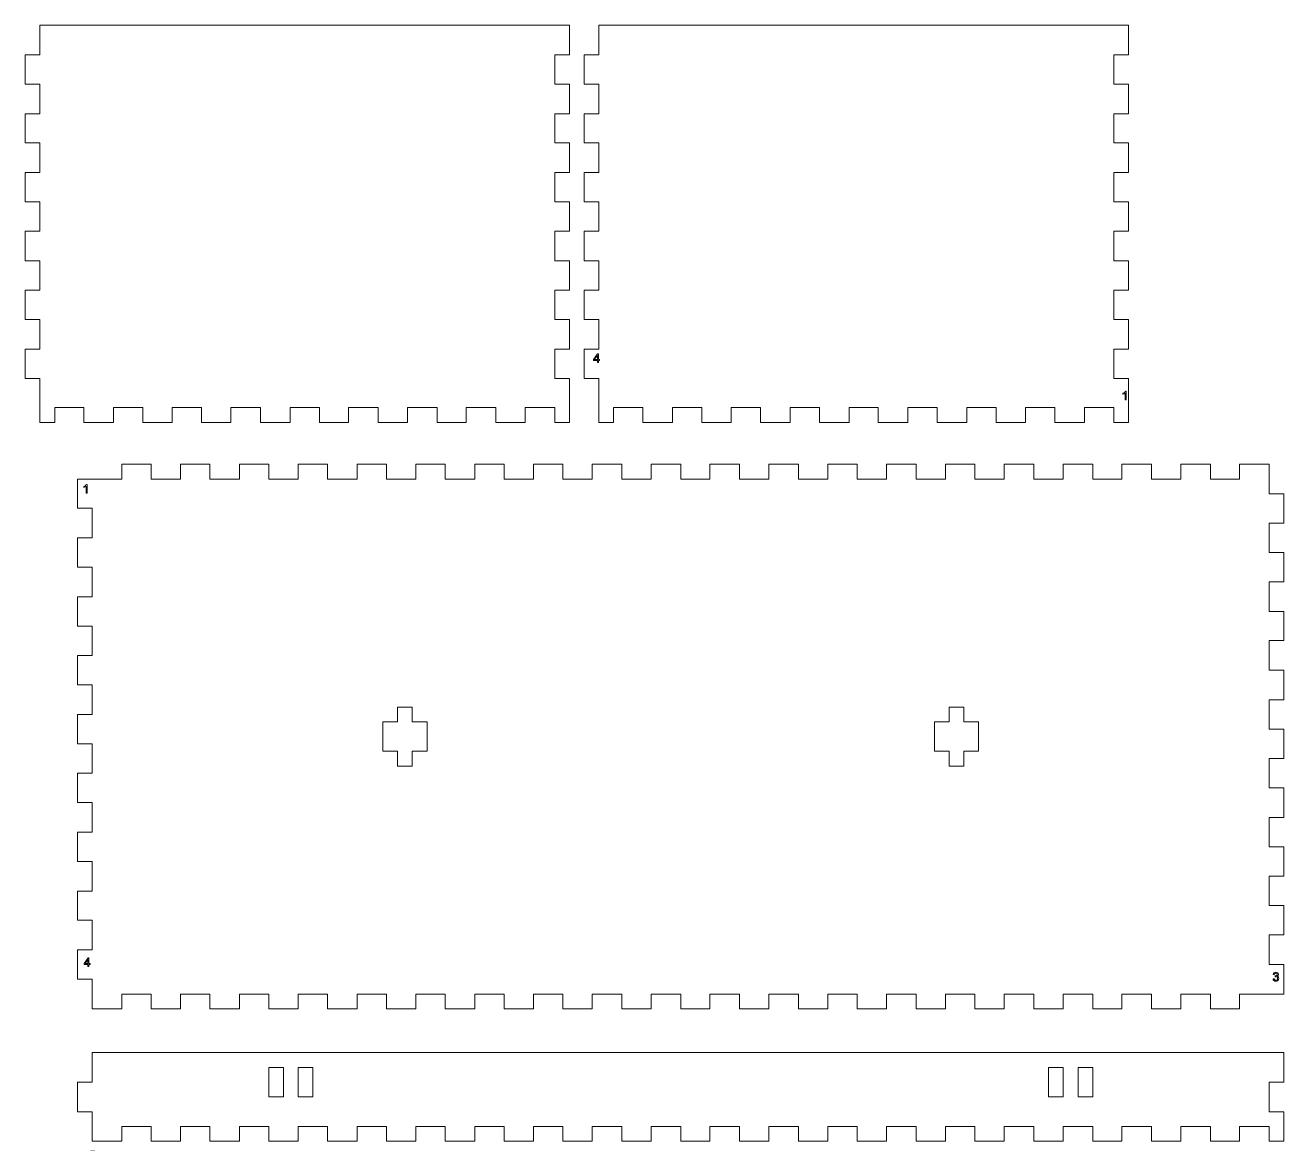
# Model space of a CAD drawing. Header units: millimetres. Extents: x 69 to 608, y 0 to 443.
# Drawn here: x 69.1 to 325.2, y 0 to 229 of the extents above; entities that cross this region are included whole.
import ezdxf

# ---------------------------------------------------------------- set-up
doc = ezdxf.new("R2010")
doc.units = ezdxf.units.MM
doc.header["$MEASUREMENT"] = 0

msp = doc.modelspace()

# ---------------------------------------------------------------- linework, layer by layer
at = {"color": 7, "lineweight": 13}
for points in [[(72.09, 223.04), (72.09, 223.04), (72.09, 229.05), (72.09, 229.05)], [(72.09, 229.05), (72.09, 229.05), (179.86, 229.05), (179.86, 229.05)], [(179.86, 229.05), (179.86, 229.05), (179.86, 223.04), (179.86, 223.04)], [(185.8, 223.04), (185.8, 223.04), (185.8, 229.05), (185.8, 229.05)], [(185.8, 229.05), (185.8, 229.05), (293.64, 229.05), (293.64, 229.05)], [(293.64, 229.05), (293.64, 229.05), (293.64, 223.04), (293.64, 223.04)], [(69.09, 217.04), (69.09, 217.04), (69.09, 223.04), (69.09, 223.04)], [(69.09, 223.04), (69.09, 223.04), (72.09, 223.04), (72.09, 223.04)], [(179.86, 223.04), (179.86, 223.04), (176.86, 223.04), (176.86, 223.04)], [(176.86, 223.04), (176.86, 223.04), (176.86, 217.04), (176.86, 217.04)], [(182.86, 217.04), (182.86, 217.04), (182.86, 223.04), (182.86, 223.04)], [(182.86, 223.04), (182.86, 223.04), (185.8, 223.04), (185.8, 223.04)], [(293.64, 223.04), (293.64, 223.04), (290.64, 223.04), (290.64, 223.04)], [(290.64, 223.04), (290.64, 223.04), (290.64, 217.04), (290.64, 217.04)], [(72.09, 217.04), (72.09, 217.04), (69.09, 217.04), (69.09, 217.04)], [(72.09, 211.04), (72.09, 211.04), (72.09, 217.04), (72.09, 217.04)], [(176.86, 217.04), (176.86, 217.04), (179.86, 217.04), (179.86, 217.04)], [(179.86, 217.04), (179.86, 217.04), (179.86, 211.04), (179.86, 211.04)], [(185.8, 217.04), (185.8, 217.04), (182.86, 217.04), (182.86, 217.04)], [(185.8, 211.04), (185.8, 211.04), (185.8, 217.04), (185.8, 217.04)], [(290.64, 217.04), (290.64, 217.04), (293.64, 217.04), (293.64, 217.04)], [(293.64, 217.04), (293.64, 217.04), (293.64, 211.04), (293.64, 211.04)], [(69.09, 205.1), (69.09, 205.1), (69.09, 211.04), (69.09, 211.04)], [(69.09, 211.04), (69.09, 211.04), (72.09, 211.04), (72.09, 211.04)], [(179.86, 211.04), (179.86, 211.04), (176.86, 211.04), (176.86, 211.04)], [(176.86, 211.04), (176.86, 211.04), (176.86, 205.1), (176.86, 205.1)], [(182.86, 205.1), (182.86, 205.1), (182.86, 211.04), (182.86, 211.04)], [(182.86, 211.04), (182.86, 211.04), (185.8, 211.04), (185.8, 211.04)], [(293.64, 211.04), (293.64, 211.04), (290.64, 211.04), (290.64, 211.04)], [(290.64, 211.04), (290.64, 211.04), (290.64, 205.1), (290.64, 205.1)], [(72.09, 205.1), (72.09, 205.1), (69.09, 205.1), (69.09, 205.1)], [(72.09, 199.1), (72.09, 199.1), (72.09, 205.1), (72.09, 205.1)], [(176.86, 205.1), (176.86, 205.1), (179.86, 205.1), (179.86, 205.1)], [(179.86, 205.1), (179.86, 205.1), (179.86, 199.1), (179.86, 199.1)], [(185.8, 205.1), (185.8, 205.1), (182.86, 205.1), (182.86, 205.1)], [(185.8, 199.1), (185.8, 199.1), (185.8, 205.1), (185.8, 205.1)], [(290.64, 205.1), (290.64, 205.1), (293.64, 205.1), (293.64, 205.1)], [(293.64, 205.1), (293.64, 205.1), (293.64, 199.1), (293.64, 199.1)], [(69.09, 193.1), (69.09, 193.1), (69.09, 199.1), (69.09, 199.1)], [(69.09, 199.1), (69.09, 199.1), (72.09, 199.1), (72.09, 199.1)], [(179.86, 199.1), (179.86, 199.1), (176.86, 199.1), (176.86, 199.1)], [(176.86, 199.1), (176.86, 199.1), (176.86, 193.1), (176.86, 193.1)], [(182.86, 193.1), (182.86, 193.1), (182.86, 199.1), (182.86, 199.1)], [(182.86, 199.1), (182.86, 199.1), (185.8, 199.1), (185.8, 199.1)], [(293.64, 199.1), (293.64, 199.1), (290.64, 199.1), (290.64, 199.1)], [(290.64, 199.1), (290.64, 199.1), (290.64, 193.1), (290.64, 193.1)], [(72.09, 193.1), (72.09, 193.1), (69.09, 193.1), (69.09, 193.1)], [(72.09, 187.1), (72.09, 187.1), (72.09, 193.1), (72.09, 193.1)], [(176.86, 193.1), (176.86, 193.1), (179.86, 193.1), (179.86, 193.1)], [(179.86, 193.1), (179.86, 193.1), (179.86, 187.1), (179.86, 187.1)], [(185.8, 193.1), (185.8, 193.1), (182.86, 193.1), (182.86, 193.1)], [(185.8, 187.1), (185.8, 187.1), (185.8, 193.1), (185.8, 193.1)], [(290.64, 193.1), (290.64, 193.1), (293.64, 193.1), (293.64, 193.1)], [(293.64, 193.1), (293.64, 193.1), (293.64, 187.1), (293.64, 187.1)], [(69.09, 181.09), (69.09, 181.09), (69.09, 187.1), (69.09, 187.1)], [(69.09, 187.1), (69.09, 187.1), (72.09, 187.1), (72.09, 187.1)], [(179.86, 187.1), (179.86, 187.1), (176.86, 187.1), (176.86, 187.1)], [(176.86, 187.1), (176.86, 187.1), (176.86, 181.09), (176.86, 181.09)], [(182.86, 181.09), (182.86, 181.09), (182.86, 187.1), (182.86, 187.1)], [(182.86, 187.1), (182.86, 187.1), (185.8, 187.1), (185.8, 187.1)], [(293.64, 187.1), (293.64, 187.1), (290.64, 187.1), (290.64, 187.1)], [(290.64, 187.1), (290.64, 187.1), (290.64, 181.09), (290.64, 181.09)], [(72.09, 181.09), (72.09, 181.09), (69.09, 181.09), (69.09, 181.09)], [(72.09, 175.16), (72.09, 175.16), (72.09, 181.09), (72.09, 181.09)], [(176.86, 181.09), (176.86, 181.09), (179.86, 181.09), (179.86, 181.09)], [(179.86, 181.09), (179.86, 181.09), (179.86, 175.16), (179.86, 175.16)], [(185.8, 181.09), (185.8, 181.09), (182.86, 181.09), (182.86, 181.09)], [(185.8, 175.16), (185.8, 175.16), (185.8, 181.09), (185.8, 181.09)], [(290.64, 181.09), (290.64, 181.09), (293.64, 181.09), (293.64, 181.09)], [(293.64, 181.09), (293.64, 181.09), (293.64, 175.16), (293.64, 175.16)], [(69.09, 169.16), (69.09, 169.16), (69.09, 175.16), (69.09, 175.16)], [(69.09, 175.16), (69.09, 175.16), (72.09, 175.16), (72.09, 175.16)], [(179.86, 175.16), (179.86, 175.16), (176.86, 175.16), (176.86, 175.16)], [(176.86, 175.16), (176.86, 175.16), (176.86, 169.16), (176.86, 169.16)], [(182.86, 169.16), (182.86, 169.16), (182.86, 175.16), (182.86, 175.16)], [(182.86, 175.16), (182.86, 175.16), (185.8, 175.16), (185.8, 175.16)], [(293.64, 175.16), (293.64, 175.16), (290.64, 175.16), (290.64, 175.16)], [(290.64, 175.16), (290.64, 175.16), (290.64, 169.16), (290.64, 169.16)], [(72.09, 169.16), (72.09, 169.16), (69.09, 169.16), (69.09, 169.16)], [(72.09, 163.15), (72.09, 163.15), (72.09, 169.16), (72.09, 169.16)], [(176.86, 169.16), (176.86, 169.16), (179.86, 169.16), (179.86, 169.16)], [(179.86, 169.16), (179.86, 169.16), (179.86, 163.15), (179.86, 163.15)], [(185.8, 169.16), (185.8, 169.16), (182.86, 169.16), (182.86, 169.16)], [(185.8, 163.15), (185.8, 163.15), (185.8, 169.16), (185.8, 169.16)], [(290.64, 169.16), (290.64, 169.16), (293.64, 169.16), (293.64, 169.16)], [(293.64, 169.16), (293.64, 169.16), (293.64, 163.15), (293.64, 163.15)], [(69.09, 157.15), (69.09, 157.15), (69.09, 163.15), (69.09, 163.15)], [(69.09, 163.15), (69.09, 163.15), (72.09, 163.15), (72.09, 163.15)], [(179.86, 163.15), (179.86, 163.15), (176.86, 163.15), (176.86, 163.15)], [(176.86, 163.15), (176.86, 163.15), (176.86, 157.15), (176.86, 157.15)], [(182.86, 157.15), (182.86, 157.15), (182.86, 163.15), (182.86, 163.15)], [(182.86, 163.15), (182.86, 163.15), (185.8, 163.15), (185.8, 163.15)], [(293.64, 163.15), (293.64, 163.15), (290.64, 163.15), (290.64, 163.15)], [(290.64, 163.15), (290.64, 163.15), (290.64, 157.15), (290.64, 157.15)], [(72.09, 157.15), (72.09, 157.15), (69.09, 157.15), (69.09, 157.15)], [(72.09, 151.22), (72.09, 151.22), (72.09, 157.15), (72.09, 157.15)], [(176.86, 157.15), (176.86, 157.15), (179.86, 157.15), (179.86, 157.15)], [(179.86, 157.15), (179.86, 157.15), (179.86, 148.22), (179.86, 148.22)], [(185.8, 157.15), (185.8, 157.15), (182.86, 157.15), (182.86, 157.15)], [(185.8, 151.22), (185.8, 151.22), (185.8, 157.15), (185.8, 157.15)], [(290.64, 157.15), (290.64, 157.15), (293.64, 157.15), (293.64, 157.15)], [(293.64, 157.15), (293.64, 157.15), (293.64, 148.22), (293.64, 148.22)], [(72.09, 148.22), (72.09, 148.22), (72.09, 151.22), (72.09, 151.22)], [(81.02, 151.22), (81.02, 151.22), (75.09, 151.22), (75.09, 151.22)], [(75.09, 151.22), (75.09, 151.22), (75.09, 148.22), (75.09, 148.22)], [(81.02, 148.22), (81.02, 148.22), (81.02, 151.22), (81.02, 151.22)], [(93.03, 151.22), (93.03, 151.22), (87.03, 151.22), (87.03, 151.22)], [(87.03, 151.22), (87.03, 151.22), (87.03, 148.22), (87.03, 148.22)], [(93.03, 148.22), (93.03, 148.22), (93.03, 151.22), (93.03, 151.22)], [(104.97, 151.22), (104.97, 151.22), (99.03, 151.22), (99.03, 151.22)], [(99.03, 151.22), (99.03, 151.22), (99.03, 148.22), (99.03, 148.22)], [(104.97, 148.22), (104.97, 148.22), (104.97, 151.22), (104.97, 151.22)], [(116.97, 151.22), (116.97, 151.22), (110.97, 151.22), (110.97, 151.22)], [(110.97, 151.22), (110.97, 151.22), (110.97, 148.22), (110.97, 148.22)], [(116.97, 148.22), (116.97, 148.22), (116.97, 151.22), (116.97, 151.22)], [(128.98, 151.22), (128.98, 151.22), (122.98, 151.22), (122.98, 151.22)], [(122.98, 151.22), (122.98, 151.22), (122.98, 148.22), (122.98, 148.22)], [(128.98, 148.22), (128.98, 148.22), (128.98, 151.22), (128.98, 151.22)], [(140.91, 151.22), (140.91, 151.22), (134.91, 151.22), (134.91, 151.22)], [(134.91, 151.22), (134.91, 151.22), (134.91, 148.22), (134.91, 148.22)], [(140.91, 148.22), (140.91, 148.22), (140.91, 151.22), (140.91, 151.22)], [(152.92, 151.22), (152.92, 151.22), (146.92, 151.22), (146.92, 151.22)], [(146.92, 151.22), (146.92, 151.22), (146.92, 148.22), (146.92, 148.22)], [(152.92, 148.22), (152.92, 148.22), (152.92, 151.22), (152.92, 151.22)], [(164.86, 151.22), (164.86, 151.22), (158.85, 151.22), (158.85, 151.22)], [(158.85, 151.22), (158.85, 151.22), (158.85, 148.22), (158.85, 148.22)], [(164.86, 148.22), (164.86, 148.22), (164.86, 151.22), (164.86, 151.22)], [(176.86, 151.22), (176.86, 151.22), (170.86, 151.22), (170.86, 151.22)], [(170.86, 151.22), (170.86, 151.22), (170.86, 148.22), (170.86, 148.22)], [(176.86, 148.22), (176.86, 148.22), (176.86, 151.22), (176.86, 151.22)], [(185.8, 148.22), (185.8, 148.22), (185.8, 151.22), (185.8, 151.22)], [(194.8, 151.22), (194.8, 151.22), (188.8, 151.22), (188.8, 151.22)], [(188.8, 151.22), (188.8, 151.22), (188.8, 148.22), (188.8, 148.22)], [(194.8, 148.22), (194.8, 148.22), (194.8, 151.22), (194.8, 151.22)], [(206.81, 151.22), (206.81, 151.22), (200.8, 151.22), (200.8, 151.22)], [(200.8, 151.22), (200.8, 151.22), (200.8, 148.22), (200.8, 148.22)], [(206.81, 148.22), (206.81, 148.22), (206.81, 151.22), (206.81, 151.22)], [(218.74, 151.22), (218.74, 151.22), (212.74, 151.22), (212.74, 151.22)], [(212.74, 151.22), (212.74, 151.22), (212.74, 148.22), (212.74, 148.22)], [(218.74, 148.22), (218.74, 148.22), (218.74, 151.22), (218.74, 151.22)], [(230.75, 151.22), (230.75, 151.22), (224.75, 151.22), (224.75, 151.22)], [(224.75, 151.22), (224.75, 151.22), (224.75, 148.22), (224.75, 148.22)], [(230.75, 148.22), (230.75, 148.22), (230.75, 151.22), (230.75, 151.22)], [(242.69, 151.22), (242.69, 151.22), (236.75, 151.22), (236.75, 151.22)], [(236.75, 151.22), (236.75, 151.22), (236.75, 148.22), (236.75, 148.22)], [(242.69, 148.22), (242.69, 148.22), (242.69, 151.22), (242.69, 151.22)], [(254.69, 151.22), (254.69, 151.22), (248.69, 151.22), (248.69, 151.22)], [(248.69, 151.22), (248.69, 151.22), (248.69, 148.22), (248.69, 148.22)], [(254.69, 148.22), (254.69, 148.22), (254.69, 151.22), (254.69, 151.22)], [(266.7, 151.22), (266.7, 151.22), (260.69, 151.22), (260.69, 151.22)], [(260.69, 151.22), (260.69, 151.22), (260.69, 148.22), (260.69, 148.22)], [(266.7, 148.22), (266.7, 148.22), (266.7, 151.22), (266.7, 151.22)], [(278.63, 151.22), (278.63, 151.22), (272.63, 151.22), (272.63, 151.22)], [(272.63, 151.22), (272.63, 151.22), (272.63, 148.22), (272.63, 148.22)], [(278.63, 148.22), (278.63, 148.22), (278.63, 151.22), (278.63, 151.22)], [(290.64, 151.22), (290.64, 151.22), (284.64, 151.22), (284.64, 151.22)], [(284.64, 151.22), (284.64, 151.22), (284.64, 148.22), (284.64, 148.22)], [(290.64, 148.22), (290.64, 148.22), (290.64, 151.22), (290.64, 151.22)], [(75.09, 148.22), (75.09, 148.22), (72.09, 148.22), (72.09, 148.22)], [(87.03, 148.22), (87.03, 148.22), (81.02, 148.22), (81.02, 148.22)], [(99.03, 148.22), (99.03, 148.22), (93.03, 148.22), (93.03, 148.22)], [(110.97, 148.22), (110.97, 148.22), (104.97, 148.22), (104.97, 148.22)], [(122.98, 148.22), (122.98, 148.22), (116.97, 148.22), (116.97, 148.22)], [(134.91, 148.22), (134.91, 148.22), (128.98, 148.22), (128.98, 148.22)], [(146.92, 148.22), (146.92, 148.22), (140.91, 148.22), (140.91, 148.22)], [(158.85, 148.22), (158.85, 148.22), (152.92, 148.22), (152.92, 148.22)], [(170.86, 148.22), (170.86, 148.22), (164.86, 148.22), (164.86, 148.22)], [(179.86, 148.22), (179.86, 148.22), (176.86, 148.22), (176.86, 148.22)], [(188.8, 148.22), (188.8, 148.22), (185.8, 148.22), (185.8, 148.22)], [(200.8, 148.22), (200.8, 148.22), (194.8, 148.22), (194.8, 148.22)], [(212.74, 148.22), (212.74, 148.22), (206.81, 148.22), (206.81, 148.22)], [(224.75, 148.22), (224.75, 148.22), (218.74, 148.22), (218.74, 148.22)], [(236.75, 148.22), (236.75, 148.22), (230.75, 148.22), (230.75, 148.22)], [(248.69, 148.22), (248.69, 148.22), (242.69, 148.22), (242.69, 148.22)], [(260.69, 148.22), (260.69, 148.22), (254.69, 148.22), (254.69, 148.22)], [(272.63, 148.22), (272.63, 148.22), (266.7, 148.22), (266.7, 148.22)], [(284.64, 148.22), (284.64, 148.22), (278.63, 148.22), (278.63, 148.22)], [(293.64, 148.22), (293.64, 148.22), (290.64, 148.22), (290.64, 148.22)], [(88.73, 136.69), (88.73, 136.69), (88.73, 139.69), (88.73, 139.69)], [(88.73, 139.69), (88.73, 139.69), (94.74, 139.69), (94.74, 139.69)], [(94.74, 139.69), (94.74, 139.69), (94.74, 136.69), (94.74, 136.69)], [(100.67, 136.69), (100.67, 136.69), (100.67, 139.69), (100.67, 139.69)], [(100.67, 139.69), (100.67, 139.69), (106.67, 139.69), (106.67, 139.69)], [(106.67, 139.69), (106.67, 139.69), (106.67, 136.69), (106.67, 136.69)], [(112.68, 136.69), (112.68, 136.69), (112.68, 139.69), (112.68, 139.69)], [(112.68, 139.69), (112.68, 139.69), (118.68, 139.69), (118.68, 139.69)], [(118.68, 139.69), (118.68, 139.69), (118.68, 136.69), (118.68, 136.69)], [(124.61, 136.69), (124.61, 136.69), (124.61, 139.69), (124.61, 139.69)], [(124.61, 139.69), (124.61, 139.69), (130.61, 139.69), (130.61, 139.69)], [(130.61, 139.69), (130.61, 139.69), (130.61, 136.69), (130.61, 136.69)], [(136.62, 136.69), (136.62, 136.69), (136.62, 139.69), (136.62, 139.69)], [(136.62, 139.69), (136.62, 139.69), (142.62, 139.69), (142.62, 139.69)], [(142.62, 139.69), (142.62, 139.69), (142.62, 136.69), (142.62, 136.69)], [(148.62, 136.69), (148.62, 136.69), (148.62, 139.69), (148.62, 139.69)], [(148.62, 139.69), (148.62, 139.69), (154.56, 139.69), (154.56, 139.69)], [(154.56, 139.69), (154.56, 139.69), (154.56, 136.69), (154.56, 136.69)], [(160.56, 136.69), (160.56, 136.69), (160.56, 139.69), (160.56, 139.69)], [(160.56, 139.69), (160.56, 139.69), (166.56, 139.69), (166.56, 139.69)], [(166.56, 139.69), (166.56, 139.69), (166.56, 136.69), (166.56, 136.69)], [(172.56, 136.69), (172.56, 136.69), (172.56, 139.69), (172.56, 139.69)], [(172.56, 139.69), (172.56, 139.69), (178.5, 139.69), (178.5, 139.69)], [(178.5, 139.69), (178.5, 139.69), (178.5, 136.69), (178.5, 136.69)], [(184.5, 136.69), (184.5, 136.69), (184.5, 139.69), (184.5, 139.69)], [(184.5, 139.69), (184.5, 139.69), (190.5, 139.69), (190.5, 139.69)], [(190.5, 139.69), (190.5, 139.69), (190.5, 136.69), (190.5, 136.69)], [(196.51, 136.69), (196.51, 136.69), (196.51, 139.69), (196.51, 139.69)], [(196.51, 139.69), (196.51, 139.69), (202.51, 139.69), (202.51, 139.69)], [(202.51, 139.69), (202.51, 139.69), (202.51, 136.69), (202.51, 136.69)], [(208.44, 136.69), (208.44, 136.69), (208.44, 139.69), (208.44, 139.69)], [(208.44, 139.69), (208.44, 139.69), (214.45, 139.69), (214.45, 139.69)], [(214.45, 139.69), (214.45, 139.69), (214.45, 136.69), (214.45, 136.69)], [(220.45, 136.69), (220.45, 136.69), (220.45, 139.69), (220.45, 139.69)], [(220.45, 139.69), (220.45, 139.69), (226.45, 139.69), (226.45, 139.69)], [(226.45, 139.69), (226.45, 139.69), (226.45, 136.69), (226.45, 136.69)], [(232.45, 136.69), (232.45, 136.69), (232.45, 139.69), (232.45, 139.69)], [(232.45, 139.69), (232.45, 139.69), (238.39, 139.69), (238.39, 139.69)], [(238.39, 139.69), (238.39, 139.69), (238.39, 136.69), (238.39, 136.69)], [(244.39, 136.69), (244.39, 136.69), (244.39, 139.69), (244.39, 139.69)], [(244.39, 139.69), (244.39, 139.69), (250.39, 139.69), (250.39, 139.69)], [(250.39, 139.69), (250.39, 139.69), (250.39, 136.69), (250.39, 136.69)], [(256.4, 136.69), (256.4, 136.69), (256.4, 139.69), (256.4, 139.69)], [(256.4, 139.69), (256.4, 139.69), (262.33, 139.69), (262.33, 139.69)], [(262.33, 139.69), (262.33, 139.69), (262.33, 136.69), (262.33, 136.69)], [(268.33, 136.69), (268.33, 136.69), (268.33, 139.69), (268.33, 139.69)], [(268.33, 139.69), (268.33, 139.69), (274.34, 139.69), (274.34, 139.69)], [(274.34, 139.69), (274.34, 139.69), (274.34, 136.69), (274.34, 136.69)], [(280.34, 136.69), (280.34, 136.69), (280.34, 139.69), (280.34, 139.69)], [(280.34, 139.69), (280.34, 139.69), (286.34, 139.69), (286.34, 139.69)], [(286.34, 139.69), (286.34, 139.69), (286.34, 136.69), (286.34, 136.69)], [(292.28, 136.69), (292.28, 136.69), (292.28, 139.69), (292.28, 139.69)], [(292.28, 139.69), (292.28, 139.69), (298.28, 139.69), (298.28, 139.69)], [(298.28, 139.69), (298.28, 139.69), (298.28, 136.69), (298.28, 136.69)], [(304.28, 136.69), (304.28, 136.69), (304.28, 139.69), (304.28, 139.69)], [(304.28, 139.69), (304.28, 139.69), (310.28, 139.69), (310.28, 139.69)], [(310.28, 139.69), (310.28, 139.69), (310.28, 136.69), (310.28, 136.69)], [(316.22, 136.69), (316.22, 136.69), (316.22, 139.69), (316.22, 139.69)], [(316.22, 139.69), (316.22, 139.69), (322.22, 139.69), (322.22, 139.69)], [(322.22, 139.69), (322.22, 139.69), (322.22, 136.69), (322.22, 136.69)], [(79.73, 130.75), (79.73, 130.75), (79.73, 136.69), (79.73, 136.69)], [(79.73, 136.69), (79.73, 136.69), (88.73, 136.69), (88.73, 136.69)], [(94.74, 136.69), (94.74, 136.69), (100.67, 136.69), (100.67, 136.69)], [(106.67, 136.69), (106.67, 136.69), (112.68, 136.69), (112.68, 136.69)], [(118.68, 136.69), (118.68, 136.69), (124.61, 136.69), (124.61, 136.69)], [(130.61, 136.69), (130.61, 136.69), (136.62, 136.69), (136.62, 136.69)], [(142.62, 136.69), (142.62, 136.69), (148.62, 136.69), (148.62, 136.69)], [(154.56, 136.69), (154.56, 136.69), (160.56, 136.69), (160.56, 136.69)], [(166.56, 136.69), (166.56, 136.69), (172.56, 136.69), (172.56, 136.69)], [(178.5, 136.69), (178.5, 136.69), (184.5, 136.69), (184.5, 136.69)], [(190.5, 136.69), (190.5, 136.69), (196.51, 136.69), (196.51, 136.69)], [(202.51, 136.69), (202.51, 136.69), (208.44, 136.69), (208.44, 136.69)], [(214.45, 136.69), (214.45, 136.69), (220.45, 136.69), (220.45, 136.69)], [(226.45, 136.69), (226.45, 136.69), (232.45, 136.69), (232.45, 136.69)], [(238.39, 136.69), (238.39, 136.69), (244.39, 136.69), (244.39, 136.69)], [(250.39, 136.69), (250.39, 136.69), (256.4, 136.69), (256.4, 136.69)], [(262.33, 136.69), (262.33, 136.69), (268.33, 136.69), (268.33, 136.69)], [(274.34, 136.69), (274.34, 136.69), (280.34, 136.69), (280.34, 136.69)], [(286.34, 136.69), (286.34, 136.69), (292.28, 136.69), (292.28, 136.69)], [(298.28, 136.69), (298.28, 136.69), (304.28, 136.69), (304.28, 136.69)], [(310.28, 136.69), (310.28, 136.69), (316.22, 136.69), (316.22, 136.69)], [(322.22, 136.69), (322.22, 136.69), (322.22, 133.69), (322.22, 133.69)], [(322.22, 133.69), (322.22, 133.69), (325.22, 133.69), (325.22, 133.69)], [(325.22, 133.69), (325.22, 133.69), (325.22, 127.75), (325.22, 127.75)], [(82.73, 130.75), (82.73, 130.75), (79.73, 130.75), (79.73, 130.75)], [(82.73, 124.75), (82.73, 124.75), (82.73, 130.75), (82.73, 130.75)], [(325.22, 127.75), (325.22, 127.75), (322.22, 127.75), (322.22, 127.75)], [(322.22, 127.75), (322.22, 127.75), (322.22, 121.75), (322.22, 121.75)], [(79.73, 118.75), (79.73, 118.75), (79.73, 124.75), (79.73, 124.75)], [(79.73, 124.75), (79.73, 124.75), (82.73, 124.75), (82.73, 124.75)], [(322.22, 121.75), (322.22, 121.75), (325.22, 121.75), (325.22, 121.75)], [(325.22, 121.75), (325.22, 121.75), (325.22, 115.75), (325.22, 115.75)], [(82.73, 118.75), (82.73, 118.75), (79.73, 118.75), (79.73, 118.75)], [(82.73, 112.75), (82.73, 112.75), (82.73, 118.75), (82.73, 118.75)], [(325.22, 115.75), (325.22, 115.75), (322.22, 115.75), (322.22, 115.75)], [(322.22, 115.75), (322.22, 115.75), (322.22, 109.74), (322.22, 109.74)], [(79.73, 106.74), (79.73, 106.74), (79.73, 112.75), (79.73, 112.75)], [(79.73, 112.75), (79.73, 112.75), (82.73, 112.75), (82.73, 112.75)], [(322.22, 109.74), (322.22, 109.74), (325.22, 109.74), (325.22, 109.74)], [(325.22, 109.74), (325.22, 109.74), (325.22, 103.81), (325.22, 103.81)], [(82.73, 106.74), (82.73, 106.74), (79.73, 106.74), (79.73, 106.74)], [(82.73, 100.81), (82.73, 100.81), (82.73, 106.74), (82.73, 106.74)], [(325.22, 103.81), (325.22, 103.81), (322.22, 103.81), (322.22, 103.81)], [(322.22, 103.81), (322.22, 103.81), (322.22, 97.81), (322.22, 97.81)], [(79.73, 94.81), (79.73, 94.81), (79.73, 100.81), (79.73, 100.81)], [(79.73, 100.81), (79.73, 100.81), (82.73, 100.81), (82.73, 100.81)], [(322.22, 97.81), (322.22, 97.81), (325.22, 97.81), (325.22, 97.81)], [(325.22, 97.81), (325.22, 97.81), (325.22, 91.8), (325.22, 91.8)], [(82.73, 94.81), (82.73, 94.81), (79.73, 94.81), (79.73, 94.81)], [(82.73, 88.8), (82.73, 88.8), (82.73, 94.81), (82.73, 94.81)], [(144.87, 90.3), (144.87, 90.3), (147.87, 90.3), (147.87, 90.3)], [(144.87, 87.3), (144.87, 87.3), (144.87, 90.3), (144.87, 90.3)], [(147.87, 90.3), (147.87, 90.3), (147.87, 87.3), (147.87, 87.3)], [(257.15, 90.3), (257.15, 90.3), (260.08, 90.3), (260.08, 90.3)], [(257.15, 87.3), (257.15, 87.3), (257.15, 90.3), (257.15, 90.3)], [(260.08, 90.3), (260.08, 90.3), (260.08, 87.3), (260.08, 87.3)], [(325.22, 91.8), (325.22, 91.8), (322.22, 91.8), (322.22, 91.8)], [(322.22, 91.8), (322.22, 91.8), (322.22, 85.8), (322.22, 85.8)], [(79.73, 82.8), (79.73, 82.8), (79.73, 88.8), (79.73, 88.8)], [(79.73, 88.8), (79.73, 88.8), (82.73, 88.8), (82.73, 88.8)], [(141.87, 81.3), (141.87, 81.3), (141.87, 87.3), (141.87, 87.3)], [(141.87, 87.3), (141.87, 87.3), (144.87, 87.3), (144.87, 87.3)], [(147.87, 87.3), (147.87, 87.3), (150.87, 87.3), (150.87, 87.3)], [(150.87, 87.3), (150.87, 87.3), (150.87, 81.3), (150.87, 81.3)], [(254.15, 81.3), (254.15, 81.3), (254.15, 87.3), (254.15, 87.3)], [(254.15, 87.3), (254.15, 87.3), (257.15, 87.3), (257.15, 87.3)], [(260.08, 87.3), (260.08, 87.3), (263.08, 87.3), (263.08, 87.3)], [(263.08, 87.3), (263.08, 87.3), (263.08, 81.3), (263.08, 81.3)], [(322.22, 85.8), (322.22, 85.8), (325.22, 85.8), (325.22, 85.8)], [(325.22, 85.8), (325.22, 85.8), (325.22, 79.8), (325.22, 79.8)], [(82.73, 82.8), (82.73, 82.8), (79.73, 82.8), (79.73, 82.8)], [(82.73, 76.87), (82.73, 76.87), (82.73, 82.8), (82.73, 82.8)], [(144.87, 81.3), (144.87, 81.3), (141.87, 81.3), (141.87, 81.3)], [(144.87, 78.3), (144.87, 78.3), (144.87, 81.3), (144.87, 81.3)], [(150.87, 81.3), (150.87, 81.3), (147.87, 81.3), (147.87, 81.3)], [(147.87, 81.3), (147.87, 81.3), (147.87, 78.3), (147.87, 78.3)], [(257.15, 81.3), (257.15, 81.3), (254.15, 81.3), (254.15, 81.3)], [(257.15, 78.3), (257.15, 78.3), (257.15, 81.3), (257.15, 81.3)], [(263.08, 81.3), (263.08, 81.3), (260.08, 81.3), (260.08, 81.3)], [(260.08, 81.3), (260.08, 81.3), (260.08, 78.3), (260.08, 78.3)], [(325.22, 79.8), (325.22, 79.8), (322.22, 79.8), (322.22, 79.8)], [(322.22, 79.8), (322.22, 79.8), (322.22, 73.87), (322.22, 73.87)], [(79.73, 70.86), (79.73, 70.86), (79.73, 76.87), (79.73, 76.87)], [(79.73, 76.87), (79.73, 76.87), (82.73, 76.87), (82.73, 76.87)], [(147.87, 78.3), (147.87, 78.3), (144.87, 78.3), (144.87, 78.3)], [(260.08, 78.3), (260.08, 78.3), (257.15, 78.3), (257.15, 78.3)], [(322.22, 73.87), (322.22, 73.87), (325.22, 73.87), (325.22, 73.87)], [(325.22, 73.87), (325.22, 73.87), (325.22, 67.86), (325.22, 67.86)], [(82.73, 70.86), (82.73, 70.86), (79.73, 70.86), (79.73, 70.86)], [(82.73, 64.86), (82.73, 64.86), (82.73, 70.86), (82.73, 70.86)], [(325.22, 67.86), (325.22, 67.86), (322.22, 67.86), (322.22, 67.86)], [(322.22, 67.86), (322.22, 67.86), (322.22, 61.86), (322.22, 61.86)], [(79.73, 58.86), (79.73, 58.86), (79.73, 64.86), (79.73, 64.86)], [(79.73, 64.86), (79.73, 64.86), (82.73, 64.86), (82.73, 64.86)], [(322.22, 61.86), (322.22, 61.86), (325.22, 61.86), (325.22, 61.86)], [(325.22, 61.86), (325.22, 61.86), (325.22, 55.86), (325.22, 55.86)], [(82.73, 58.86), (82.73, 58.86), (79.73, 58.86), (79.73, 58.86)], [(82.73, 52.86), (82.73, 52.86), (82.73, 58.86), (82.73, 58.86)], [(325.22, 55.86), (325.22, 55.86), (322.22, 55.86), (322.22, 55.86)], [(322.22, 55.86), (322.22, 55.86), (322.22, 49.92), (322.22, 49.92)], [(79.73, 46.92), (79.73, 46.92), (79.73, 52.86), (79.73, 52.86)], [(79.73, 52.86), (79.73, 52.86), (82.73, 52.86), (82.73, 52.86)], [(322.22, 49.92), (322.22, 49.92), (325.22, 49.92), (325.22, 49.92)], [(325.22, 49.92), (325.22, 49.92), (325.22, 43.92), (325.22, 43.92)], [(82.73, 46.92), (82.73, 46.92), (79.73, 46.92), (79.73, 46.92)], [(82.73, 40.92), (82.73, 40.92), (82.73, 46.92), (82.73, 46.92)], [(325.22, 43.92), (325.22, 43.92), (322.22, 43.92), (322.22, 43.92)], [(322.22, 43.92), (322.22, 43.92), (322.22, 37.92), (322.22, 37.92)], [(79.73, 34.92), (79.73, 34.92), (79.73, 40.92), (79.73, 40.92)], [(79.73, 40.92), (79.73, 40.92), (82.73, 40.92), (82.73, 40.92)], [(322.22, 37.92), (322.22, 37.92), (325.22, 37.92), (325.22, 37.92)], [(325.22, 37.92), (325.22, 37.92), (325.22, 31.91), (325.22, 31.91)], [(82.73, 34.92), (82.73, 34.92), (79.73, 34.92), (79.73, 34.92)], [(82.73, 31.91), (82.73, 31.91), (82.73, 34.92), (82.73, 34.92)], [(82.73, 28.91), (82.73, 28.91), (82.73, 31.91), (82.73, 31.91)], [(94.74, 31.91), (94.74, 31.91), (88.73, 31.91), (88.73, 31.91)], [(88.73, 31.91), (88.73, 31.91), (88.73, 28.91), (88.73, 28.91)], [(94.74, 28.91), (94.74, 28.91), (94.74, 31.91), (94.74, 31.91)], [(106.67, 31.91), (106.67, 31.91), (100.67, 31.91), (100.67, 31.91)], [(100.67, 31.91), (100.67, 31.91), (100.67, 28.91), (100.67, 28.91)], [(106.67, 28.91), (106.67, 28.91), (106.67, 31.91), (106.67, 31.91)], [(118.68, 31.91), (118.68, 31.91), (112.68, 31.91), (112.68, 31.91)], [(112.68, 31.91), (112.68, 31.91), (112.68, 28.91), (112.68, 28.91)], [(118.68, 28.91), (118.68, 28.91), (118.68, 31.91), (118.68, 31.91)], [(130.61, 31.91), (130.61, 31.91), (124.61, 31.91), (124.61, 31.91)], [(124.61, 31.91), (124.61, 31.91), (124.61, 28.91), (124.61, 28.91)], [(130.61, 28.91), (130.61, 28.91), (130.61, 31.91), (130.61, 31.91)], [(142.62, 31.91), (142.62, 31.91), (136.62, 31.91), (136.62, 31.91)], [(136.62, 31.91), (136.62, 31.91), (136.62, 28.91), (136.62, 28.91)], [(142.62, 28.91), (142.62, 28.91), (142.62, 31.91), (142.62, 31.91)], [(154.56, 31.91), (154.56, 31.91), (148.62, 31.91), (148.62, 31.91)], [(148.62, 31.91), (148.62, 31.91), (148.62, 28.91), (148.62, 28.91)], [(154.56, 28.91), (154.56, 28.91), (154.56, 31.91), (154.56, 31.91)], [(166.56, 31.91), (166.56, 31.91), (160.56, 31.91), (160.56, 31.91)], [(160.56, 31.91), (160.56, 31.91), (160.56, 28.91), (160.56, 28.91)], [(166.56, 28.91), (166.56, 28.91), (166.56, 31.91), (166.56, 31.91)], [(178.5, 31.91), (178.5, 31.91), (172.56, 31.91), (172.56, 31.91)], [(172.56, 31.91), (172.56, 31.91), (172.56, 28.91), (172.56, 28.91)], [(178.5, 28.91), (178.5, 28.91), (178.5, 31.91), (178.5, 31.91)], [(190.5, 31.91), (190.5, 31.91), (184.5, 31.91), (184.5, 31.91)], [(184.5, 31.91), (184.5, 31.91), (184.5, 28.91), (184.5, 28.91)], [(190.5, 28.91), (190.5, 28.91), (190.5, 31.91), (190.5, 31.91)], [(202.51, 31.91), (202.51, 31.91), (196.51, 31.91), (196.51, 31.91)], [(196.51, 31.91), (196.51, 31.91), (196.51, 28.91), (196.51, 28.91)], [(202.51, 28.91), (202.51, 28.91), (202.51, 31.91), (202.51, 31.91)], [(214.45, 31.91), (214.45, 31.91), (208.44, 31.91), (208.44, 31.91)], [(208.44, 31.91), (208.44, 31.91), (208.44, 28.91), (208.44, 28.91)], [(214.45, 28.91), (214.45, 28.91), (214.45, 31.91), (214.45, 31.91)], [(226.45, 31.91), (226.45, 31.91), (220.45, 31.91), (220.45, 31.91)], [(220.45, 31.91), (220.45, 31.91), (220.45, 28.91), (220.45, 28.91)], [(226.45, 28.91), (226.45, 28.91), (226.45, 31.91), (226.45, 31.91)], [(238.39, 31.91), (238.39, 31.91), (232.45, 31.91), (232.45, 31.91)], [(232.45, 31.91), (232.45, 31.91), (232.45, 28.91), (232.45, 28.91)], [(238.39, 28.91), (238.39, 28.91), (238.39, 31.91), (238.39, 31.91)], [(250.39, 31.91), (250.39, 31.91), (244.39, 31.91), (244.39, 31.91)], [(244.39, 31.91), (244.39, 31.91), (244.39, 28.91), (244.39, 28.91)], [(250.39, 28.91), (250.39, 28.91), (250.39, 31.91), (250.39, 31.91)], [(262.33, 31.91), (262.33, 31.91), (256.4, 31.91), (256.4, 31.91)], [(256.4, 31.91), (256.4, 31.91), (256.4, 28.91), (256.4, 28.91)], [(262.33, 28.91), (262.33, 28.91), (262.33, 31.91), (262.33, 31.91)], [(274.34, 31.91), (274.34, 31.91), (268.33, 31.91), (268.33, 31.91)], [(268.33, 31.91), (268.33, 31.91), (268.33, 28.91), (268.33, 28.91)], [(274.34, 28.91), (274.34, 28.91), (274.34, 31.91), (274.34, 31.91)], [(286.34, 31.91), (286.34, 31.91), (280.34, 31.91), (280.34, 31.91)], [(280.34, 31.91), (280.34, 31.91), (280.34, 28.91), (280.34, 28.91)], [(286.34, 28.91), (286.34, 28.91), (286.34, 31.91), (286.34, 31.91)], [(298.28, 31.91), (298.28, 31.91), (292.28, 31.91), (292.28, 31.91)], [(292.28, 31.91), (292.28, 31.91), (292.28, 28.91), (292.28, 28.91)], [(298.28, 28.91), (298.28, 28.91), (298.28, 31.91), (298.28, 31.91)], [(310.28, 31.91), (310.28, 31.91), (304.28, 31.91), (304.28, 31.91)], [(304.28, 31.91), (304.28, 31.91), (304.28, 28.91), (304.28, 28.91)], [(310.28, 28.91), (310.28, 28.91), (310.28, 31.91), (310.28, 31.91)], [(322.22, 31.91), (322.22, 31.91), (316.22, 31.91), (316.22, 31.91)], [(316.22, 31.91), (316.22, 31.91), (316.22, 28.91), (316.22, 28.91)], [(325.22, 31.91), (325.22, 31.91), (322.22, 31.91), (322.22, 31.91)], [(88.73, 28.91), (88.73, 28.91), (82.73, 28.91), (82.73, 28.91)], [(100.67, 28.91), (100.67, 28.91), (94.74, 28.91), (94.74, 28.91)], [(112.68, 28.91), (112.68, 28.91), (106.67, 28.91), (106.67, 28.91)], [(124.61, 28.91), (124.61, 28.91), (118.68, 28.91), (118.68, 28.91)], [(136.62, 28.91), (136.62, 28.91), (130.61, 28.91), (130.61, 28.91)], [(148.62, 28.91), (148.62, 28.91), (142.62, 28.91), (142.62, 28.91)], [(160.56, 28.91), (160.56, 28.91), (154.56, 28.91), (154.56, 28.91)], [(172.56, 28.91), (172.56, 28.91), (166.56, 28.91), (166.56, 28.91)], [(184.5, 28.91), (184.5, 28.91), (178.5, 28.91), (178.5, 28.91)], [(196.51, 28.91), (196.51, 28.91), (190.5, 28.91), (190.5, 28.91)], [(208.44, 28.91), (208.44, 28.91), (202.51, 28.91), (202.51, 28.91)], [(220.45, 28.91), (220.45, 28.91), (214.45, 28.91), (214.45, 28.91)], [(232.45, 28.91), (232.45, 28.91), (226.45, 28.91), (226.45, 28.91)], [(244.39, 28.91), (244.39, 28.91), (238.39, 28.91), (238.39, 28.91)], [(256.4, 28.91), (256.4, 28.91), (250.39, 28.91), (250.39, 28.91)], [(268.33, 28.91), (268.33, 28.91), (262.33, 28.91), (262.33, 28.91)], [(280.34, 28.91), (280.34, 28.91), (274.34, 28.91), (274.34, 28.91)], [(292.28, 28.91), (292.28, 28.91), (286.34, 28.91), (286.34, 28.91)], [(304.28, 28.91), (304.28, 28.91), (298.28, 28.91), (298.28, 28.91)], [(316.22, 28.91), (316.22, 28.91), (310.28, 28.91), (310.28, 28.91)], [(325.22, 19.98), (325.22, 19.98), (82.73, 19.98), (82.73, 19.98)], [(82.73, 19.98), (82.73, 19.98), (82.73, 13.98), (82.73, 13.98)], [(325.22, 13.98), (325.22, 13.98), (325.22, 19.98), (325.22, 19.98)], [(118.68, 10.97), (118.68, 10.97), (118.68, 16.98), (118.68, 16.98)], [(118.68, 16.98), (118.68, 16.98), (121.68, 16.98), (121.68, 16.98)], [(121.68, 16.98), (121.68, 16.98), (121.68, 10.97), (121.68, 10.97)], [(124.61, 10.97), (124.61, 10.97), (124.61, 16.98), (124.61, 16.98)], [(124.61, 16.98), (124.61, 16.98), (127.61, 16.98), (127.61, 16.98)], [(127.61, 16.98), (127.61, 16.98), (127.61, 10.97), (127.61, 10.97)], [(277.34, 10.97), (277.34, 10.97), (277.34, 16.98), (277.34, 16.98)], [(277.34, 16.98), (277.34, 16.98), (280.34, 16.98), (280.34, 16.98)], [(280.34, 16.98), (280.34, 16.98), (280.34, 10.97), (280.34, 10.97)], [(283.34, 10.97), (283.34, 10.97), (283.34, 16.98), (283.34, 16.98)], [(283.34, 16.98), (283.34, 16.98), (286.34, 16.98), (286.34, 16.98)], [(286.34, 16.98), (286.34, 16.98), (286.34, 10.97), (286.34, 10.97)], [(82.73, 13.98), (82.73, 13.98), (79.73, 13.98), (79.73, 13.98)], [(79.73, 13.98), (79.73, 13.98), (79.73, 7.97), (79.73, 7.97)], [(322.22, 7.97), (322.22, 7.97), (322.22, 13.98), (322.22, 13.98)], [(322.22, 13.98), (322.22, 13.98), (325.22, 13.98), (325.22, 13.98)], [(121.68, 10.97), (121.68, 10.97), (118.68, 10.97), (118.68, 10.97)], [(127.61, 10.97), (127.61, 10.97), (124.61, 10.97), (124.61, 10.97)], [(280.34, 10.97), (280.34, 10.97), (277.34, 10.97), (277.34, 10.97)], [(286.34, 10.97), (286.34, 10.97), (283.34, 10.97), (283.34, 10.97)], [(79.73, 7.97), (79.73, 7.97), (82.73, 7.97), (82.73, 7.97)], [(82.73, 7.97), (82.73, 7.97), (82.73, 1.97), (82.73, 1.97)], [(325.22, 7.97), (325.22, 7.97), (322.22, 7.97), (322.22, 7.97)], [(325.22, 1.97), (325.22, 1.97), (325.22, 7.97), (325.22, 7.97)], [(88.73, 1.97), (88.73, 1.97), (88.73, 4.97), (88.73, 4.97)], [(88.73, 4.97), (88.73, 4.97), (94.74, 4.97), (94.74, 4.97)], [(94.74, 4.97), (94.74, 4.97), (94.74, 1.97), (94.74, 1.97)], [(100.67, 1.97), (100.67, 1.97), (100.67, 4.97), (100.67, 4.97)], [(100.67, 4.97), (100.67, 4.97), (106.67, 4.97), (106.67, 4.97)], [(106.67, 4.97), (106.67, 4.97), (106.67, 1.97), (106.67, 1.97)], [(112.68, 1.97), (112.68, 1.97), (112.68, 4.97), (112.68, 4.97)], [(112.68, 4.97), (112.68, 4.97), (118.68, 4.97), (118.68, 4.97)], [(118.68, 4.97), (118.68, 4.97), (118.68, 1.97), (118.68, 1.97)], [(124.61, 1.97), (124.61, 1.97), (124.61, 4.97), (124.61, 4.97)], [(124.61, 4.97), (124.61, 4.97), (130.61, 4.97), (130.61, 4.97)], [(130.61, 4.97), (130.61, 4.97), (130.61, 1.97), (130.61, 1.97)], [(136.62, 1.97), (136.62, 1.97), (136.62, 4.97), (136.62, 4.97)], [(136.62, 4.97), (136.62, 4.97), (142.62, 4.97), (142.62, 4.97)], [(142.62, 4.97), (142.62, 4.97), (142.62, 1.97), (142.62, 1.97)], [(148.62, 1.97), (148.62, 1.97), (148.62, 4.97), (148.62, 4.97)], [(148.62, 4.97), (148.62, 4.97), (154.56, 4.97), (154.56, 4.97)], [(154.56, 4.97), (154.56, 4.97), (154.56, 1.97), (154.56, 1.97)], [(160.56, 1.97), (160.56, 1.97), (160.56, 4.97), (160.56, 4.97)], [(160.56, 4.97), (160.56, 4.97), (166.56, 4.97), (166.56, 4.97)], [(166.56, 4.97), (166.56, 4.97), (166.56, 1.97), (166.56, 1.97)], [(172.56, 1.97), (172.56, 1.97), (172.56, 4.97), (172.56, 4.97)], [(172.56, 4.97), (172.56, 4.97), (178.5, 4.97), (178.5, 4.97)], [(178.5, 4.97), (178.5, 4.97), (178.5, 1.97), (178.5, 1.97)], [(184.5, 1.97), (184.5, 1.97), (184.5, 4.97), (184.5, 4.97)], [(184.5, 4.97), (184.5, 4.97), (190.5, 4.97), (190.5, 4.97)], [(190.5, 4.97), (190.5, 4.97), (190.5, 1.97), (190.5, 1.97)], [(196.51, 1.97), (196.51, 1.97), (196.51, 4.97), (196.51, 4.97)], [(196.51, 4.97), (196.51, 4.97), (202.51, 4.97), (202.51, 4.97)], [(202.51, 4.97), (202.51, 4.97), (202.51, 1.97), (202.51, 1.97)], [(208.44, 1.97), (208.44, 1.97), (208.44, 4.97), (208.44, 4.97)], [(208.44, 4.97), (208.44, 4.97), (214.45, 4.97), (214.45, 4.97)], [(214.45, 4.97), (214.45, 4.97), (214.45, 1.97), (214.45, 1.97)], [(220.45, 1.97), (220.45, 1.97), (220.45, 4.97), (220.45, 4.97)], [(220.45, 4.97), (220.45, 4.97), (226.45, 4.97), (226.45, 4.97)], [(226.45, 4.97), (226.45, 4.97), (226.45, 1.97), (226.45, 1.97)], [(232.45, 1.97), (232.45, 1.97), (232.45, 4.97), (232.45, 4.97)], [(232.45, 4.97), (232.45, 4.97), (238.39, 4.97), (238.39, 4.97)], [(238.39, 4.97), (238.39, 4.97), (238.39, 1.97), (238.39, 1.97)], [(244.39, 1.97), (244.39, 1.97), (244.39, 4.97), (244.39, 4.97)], [(244.39, 4.97), (244.39, 4.97), (250.39, 4.97), (250.39, 4.97)], [(250.39, 4.97), (250.39, 4.97), (250.39, 1.97), (250.39, 1.97)], [(256.4, 1.97), (256.4, 1.97), (256.4, 4.97), (256.4, 4.97)], [(256.4, 4.97), (256.4, 4.97), (262.33, 4.97), (262.33, 4.97)], [(262.33, 4.97), (262.33, 4.97), (262.33, 1.97), (262.33, 1.97)], [(268.33, 1.97), (268.33, 1.97), (268.33, 4.97), (268.33, 4.97)], [(268.33, 4.97), (268.33, 4.97), (274.34, 4.97), (274.34, 4.97)], [(274.34, 4.97), (274.34, 4.97), (274.34, 1.97), (274.34, 1.97)], [(280.34, 1.97), (280.34, 1.97), (280.34, 4.97), (280.34, 4.97)], [(280.34, 4.97), (280.34, 4.97), (286.34, 4.97), (286.34, 4.97)], [(286.34, 4.97), (286.34, 4.97), (286.34, 1.97), (286.34, 1.97)], [(292.28, 1.97), (292.28, 1.97), (292.28, 4.97), (292.28, 4.97)], [(292.28, 4.97), (292.28, 4.97), (298.28, 4.97), (298.28, 4.97)], [(298.28, 4.97), (298.28, 4.97), (298.28, 1.97), (298.28, 1.97)], [(304.28, 1.97), (304.28, 1.97), (304.28, 4.97), (304.28, 4.97)], [(304.28, 4.97), (304.28, 4.97), (310.28, 4.97), (310.28, 4.97)], [(310.28, 4.97), (310.28, 4.97), (310.28, 1.97), (310.28, 1.97)], [(316.22, 1.97), (316.22, 1.97), (316.22, 4.97), (316.22, 4.97)], [(316.22, 4.97), (316.22, 4.97), (322.22, 4.97), (322.22, 4.97)], [(322.22, 4.97), (322.22, 4.97), (322.22, 1.97), (322.22, 1.97)], [(82.73, 1.97), (82.73, 1.97), (88.73, 1.97), (88.73, 1.97)], [(94.74, 1.97), (94.74, 1.97), (100.67, 1.97), (100.67, 1.97)], [(106.67, 1.97), (106.67, 1.97), (112.68, 1.97), (112.68, 1.97)], [(118.68, 1.97), (118.68, 1.97), (121.68, 1.97), (121.68, 1.97)], [(121.68, 1.97), (121.68, 1.97), (124.61, 1.97), (124.61, 1.97)], [(130.61, 1.97), (130.61, 1.97), (136.62, 1.97), (136.62, 1.97)], [(142.62, 1.97), (142.62, 1.97), (148.62, 1.97), (148.62, 1.97)], [(154.56, 1.97), (154.56, 1.97), (160.56, 1.97), (160.56, 1.97)], [(166.56, 1.97), (166.56, 1.97), (172.56, 1.97), (172.56, 1.97)], [(178.5, 1.97), (178.5, 1.97), (184.5, 1.97), (184.5, 1.97)], [(190.5, 1.97), (190.5, 1.97), (196.51, 1.97), (196.51, 1.97)], [(202.51, 1.97), (202.51, 1.97), (208.44, 1.97), (208.44, 1.97)], [(214.45, 1.97), (214.45, 1.97), (220.45, 1.97), (220.45, 1.97)], [(226.45, 1.97), (226.45, 1.97), (232.45, 1.97), (232.45, 1.97)], [(238.39, 1.97), (238.39, 1.97), (244.39, 1.97), (244.39, 1.97)], [(250.39, 1.97), (250.39, 1.97), (256.4, 1.97), (256.4, 1.97)], [(262.33, 1.97), (262.33, 1.97), (268.33, 1.97), (268.33, 1.97)], [(274.34, 1.97), (274.34, 1.97), (280.34, 1.97), (280.34, 1.97)], [(286.34, 1.97), (286.34, 1.97), (292.28, 1.97), (292.28, 1.97)], [(298.28, 1.97), (298.28, 1.97), (304.28, 1.97), (304.28, 1.97)], [(310.28, 1.97), (310.28, 1.97), (316.22, 1.97), (316.22, 1.97)], [(322.22, 1.97), (322.22, 1.97), (325.22, 1.97), (325.22, 1.97)]]:
    msp.add_open_spline(points, degree=3, dxfattribs=at)
at = {"color": 13, "lineweight": 13, "true_color": 0xe4463b}
for points in [[(184.71, 161.04), (184.71, 161.04), (185.53, 162.2), (185.53, 162.2)], [(185.53, 161.86), (185.53, 161.86), (184.91, 161.04), (184.91, 161.04)], [(185.53, 162.2), (185.53, 162.2), (185.73, 162.2), (185.73, 162.2)], [(185.53, 161.04), (185.53, 161.04), (185.53, 161.86), (185.53, 161.86)], [(185.73, 162.2), (185.73, 162.2), (185.73, 161.04), (185.73, 161.04)], [(184.71, 160.83), (184.71, 160.83), (184.71, 161.04), (184.71, 161.04)], [(185.53, 160.83), (185.53, 160.83), (184.71, 160.83), (184.71, 160.83)], [(184.91, 161.04), (184.91, 161.04), (185.53, 161.04), (185.53, 161.04)], [(185.53, 160.43), (185.53, 160.43), (185.53, 160.83), (185.53, 160.83)], [(185.73, 160.43), (185.73, 160.43), (185.53, 160.43), (185.53, 160.43)], [(185.73, 161.04), (185.73, 161.04), (185.93, 161.04), (185.93, 161.04)], [(185.93, 160.83), (185.93, 160.83), (185.73, 160.83), (185.73, 160.83)], [(185.73, 160.83), (185.73, 160.83), (185.73, 160.43), (185.73, 160.43)], [(185.93, 161.04), (185.93, 161.04), (185.93, 160.83), (185.93, 160.83)], [(292.48, 154.15), (292.75, 154.22), (292.89, 154.42), (293.03, 154.56)], [(292.96, 154.15), (292.82, 154.08), (292.69, 154.01), (292.48, 153.95)], [(292.48, 153.95), (292.48, 153.95), (292.48, 154.15), (292.48, 154.15)], [(292.96, 152.79), (292.96, 152.79), (292.96, 154.15), (292.96, 154.15)], [(293.03, 154.56), (293.03, 154.56), (293.16, 154.56), (293.16, 154.56)], [(293.16, 154.56), (293.16, 154.56), (293.16, 152.79), (293.16, 152.79)], [(293.16, 152.79), (293.16, 152.79), (292.96, 152.79), (292.96, 152.79)], [(81.02, 135.19), (81.3, 135.26), (81.43, 135.46), (81.57, 135.6)], [(81.5, 135.19), (81.37, 135.12), (81.23, 135.05), (81.02, 134.98)], [(81.02, 134.98), (81.02, 134.98), (81.02, 135.19), (81.02, 135.19)], [(81.5, 133.82), (81.5, 133.82), (81.5, 135.19), (81.5, 135.19)], [(81.71, 133.82), (81.71, 133.82), (81.5, 133.82), (81.5, 133.82)], [(81.57, 135.6), (81.57, 135.6), (81.71, 135.6), (81.71, 135.6)], [(81.71, 135.6), (81.71, 135.6), (81.71, 133.82), (81.71, 133.82)], [(81.09, 38.12), (81.09, 38.12), (81.91, 39.28), (81.91, 39.28)], [(81.84, 38.94), (81.84, 38.94), (81.3, 38.12), (81.3, 38.12)], [(81.84, 38.12), (81.84, 38.12), (81.84, 38.94), (81.84, 38.94)], [(81.91, 39.28), (81.91, 39.28), (82.05, 39.28), (82.05, 39.28)], [(82.05, 39.28), (82.05, 39.28), (82.05, 38.12), (82.05, 38.12)], [(81.09, 37.92), (81.09, 37.92), (81.09, 38.12), (81.09, 38.12)], [(81.84, 37.92), (81.84, 37.92), (81.09, 37.92), (81.09, 37.92)], [(81.3, 38.12), (81.3, 38.12), (81.84, 38.12), (81.84, 38.12)], [(81.84, 37.51), (81.84, 37.51), (81.84, 37.92), (81.84, 37.92)], [(82.05, 37.51), (82.05, 37.51), (81.84, 37.51), (81.84, 37.51)], [(82.05, 38.12), (82.05, 38.12), (82.32, 38.12), (82.32, 38.12)], [(82.32, 37.92), (82.32, 37.92), (82.05, 37.92), (82.05, 37.92)], [(82.05, 37.92), (82.05, 37.92), (82.05, 37.51), (82.05, 37.51)], [(82.32, 38.12), (82.32, 38.12), (82.32, 37.92), (82.32, 37.92)], [(323.04, 35.87), (323.04, 36.01), (323.11, 36.14), (323.24, 36.21)], [(323.24, 35.8), (323.24, 35.8), (323.04, 35.87), (323.04, 35.87)], [(323.24, 36.21), (323.31, 36.28), (323.45, 36.35), (323.59, 36.35)], [(323.38, 36.08), (323.31, 36.01), (323.31, 35.94), (323.24, 35.8)], [(323.59, 36.14), (323.52, 36.14), (323.45, 36.14), (323.38, 36.08)], [(323.59, 36.35), (323.72, 36.35), (323.86, 36.28), (323.93, 36.21)], [(323.79, 36.08), (323.72, 36.14), (323.65, 36.14), (323.59, 36.14)], [(323.86, 35.87), (323.86, 35.94), (323.86, 36.01), (323.79, 36.08)], [(323.86, 35.73), (323.86, 35.8), (323.86, 35.8), (323.86, 35.87)], [(324.13, 35.87), (324.13, 35.73), (323.99, 35.6), (323.86, 35.53)], [(323.93, 36.21), (324.06, 36.14), (324.13, 36.01), (324.13, 35.87)], [(323.04, 34.98), (323.04, 34.98), (323.24, 35.05), (323.24, 35.05)], [(323.18, 34.64), (323.11, 34.71), (323.04, 34.85), (323.04, 34.98)], [(323.59, 34.51), (323.45, 34.51), (323.31, 34.58), (323.18, 34.64)], [(323.24, 35.05), (323.24, 34.92), (323.31, 34.85), (323.38, 34.78)], [(323.38, 34.78), (323.45, 34.71), (323.52, 34.71), (323.59, 34.71)], [(323.45, 35.39), (323.45, 35.39), (323.45, 35.6), (323.45, 35.6)], [(323.45, 35.6), (323.52, 35.6), (323.59, 35.6), (323.59, 35.6)], [(323.59, 35.39), (323.59, 35.39), (323.52, 35.39), (323.45, 35.39)], [(323.59, 35.6), (323.65, 35.6), (323.72, 35.6), (323.72, 35.67)], [(323.86, 35.33), (323.79, 35.39), (323.72, 35.39), (323.59, 35.39)], [(323.59, 34.71), (323.72, 34.71), (323.79, 34.71), (323.86, 34.78)], [(323.99, 34.64), (323.93, 34.58), (323.72, 34.51), (323.59, 34.51)], [(323.72, 35.67), (323.79, 35.67), (323.79, 35.67), (323.86, 35.73)], [(323.86, 35.53), (323.99, 35.46), (324.06, 35.46), (324.13, 35.33)], [(323.93, 35.05), (323.93, 35.19), (323.93, 35.26), (323.86, 35.33)], [(323.86, 34.78), (323.93, 34.85), (323.93, 34.98), (323.93, 35.05)], [(324.2, 35.05), (324.2, 34.92), (324.13, 34.78), (323.99, 34.64)], [(324.13, 35.33), (324.13, 35.26), (324.2, 35.19), (324.2, 35.05)]]:
    msp.add_open_spline(points, degree=3, dxfattribs=at)
at = {"color": 7, "lineweight": 25, "true_color": 0xffffff, "transparency": 33554559}
msp.add_solid([(82.36, 0.08), (83.28, 0.08), (82.36, 0.01), (83.28, 0.01)], dxfattribs=at)

doc.saveas('drawing.dxf')
